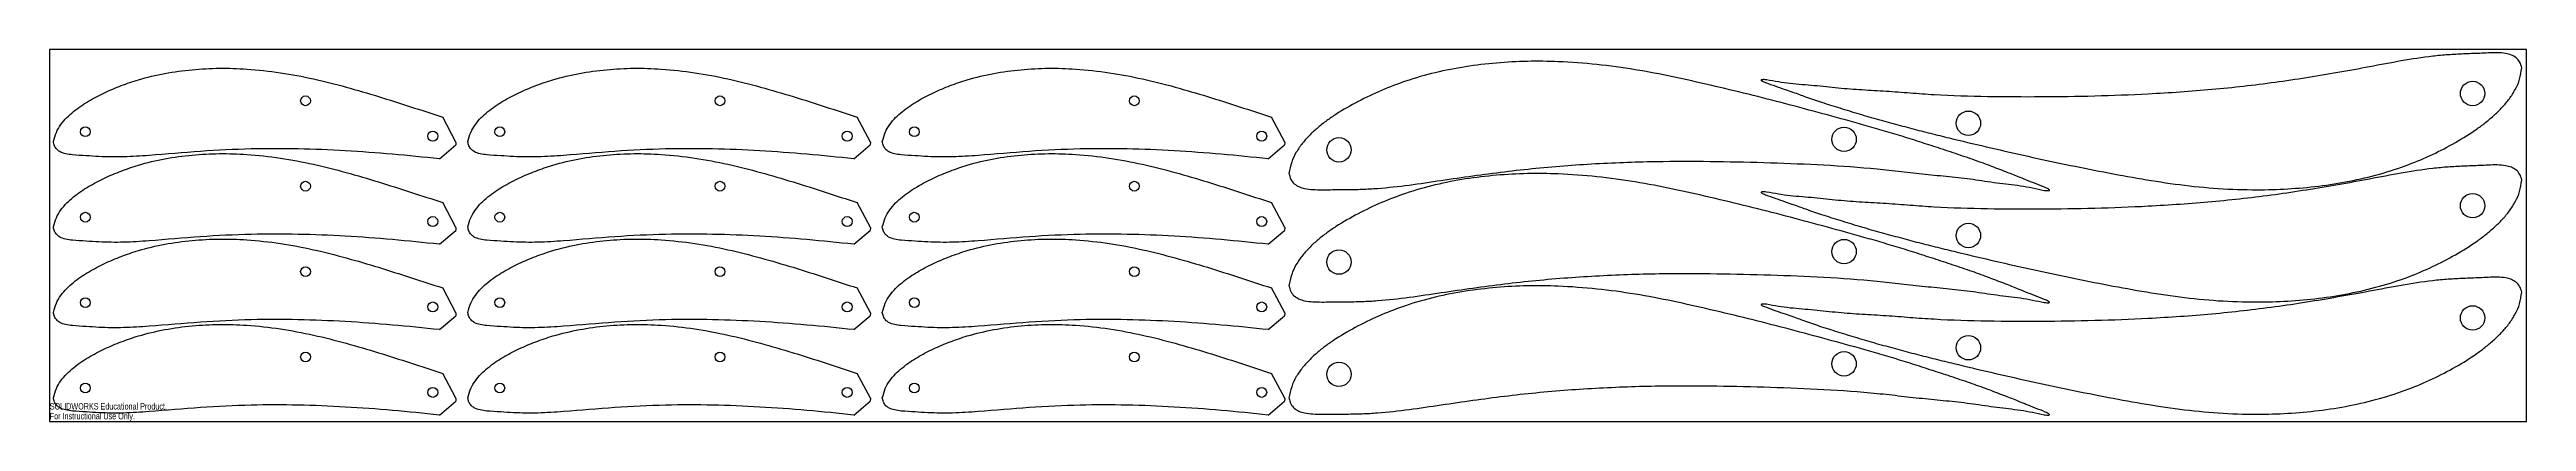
# Model space of a CAD drawing. Header units: millimetres. Extents: x 0 to 1016, y 0 to 152.
import ezdxf

# ---------------------------------------------------------------- set-up
doc = ezdxf.new("R2010")
doc.units = ezdxf.units.MM
doc.styles.add('SLDTEXTSTYLE0', font='TXT', dxfattribs={"width": 0.7})

msp = doc.modelspace()

# ---------------------------------------------------------------- linework, layer by layer
at = {"color": 7, "linetype": 'Continuous', "lineweight": 25}
for p, q in [((-0.1, 152.3), (-0.1, -0.1)), ((1015.9, 152.3), (-0.1, 152.3)), ((1015.9, -0.1), (1015.9, 152.3)), ((166.6, 114.4), (161.2, 124.6)), ((336.6, 114.4), (331.2, 124.6)), ((506.6, 114.4), (501.2, 124.6)), ((159.8, 107.5), (166.5, 113.2)), ((166.6, 114.4), (166.5, 113.2)), ((329.8, 107.5), (336.5, 113.2)), ((336.6, 114.4), (336.5, 113.2)), ((499.8, 107.5), (506.5, 113.2)), ((506.6, 114.4), (506.5, 113.2)), ((166.6, 79.4), (161.2, 89.6)), ((336.6, 79.4), (331.2, 89.6)), ((506.6, 79.4), (501.2, 89.6)), ((159.8, 72.5), (166.5, 78.2)), ((166.6, 79.4), (166.5, 78.2)), ((329.8, 72.5), (336.5, 78.2)), ((336.6, 79.4), (336.5, 78.2)), ((499.8, 72.5), (506.5, 78.2)), ((506.6, 79.4), (506.5, 78.2)), ((166.6, 44.4), (161.2, 54.6)), ((336.6, 44.4), (331.2, 54.6)), ((506.6, 44.4), (501.2, 54.6)), ((159.8, 37.5), (166.5, 43.2)), ((166.6, 44.4), (166.5, 43.2)), ((329.8, 37.5), (336.5, 43.2)), ((336.6, 44.4), (336.5, 43.2)), ((499.8, 37.5), (506.5, 43.2)), ((506.6, 44.4), (506.5, 43.2)), ((166.6, 9.4), (161.2, 19.6)), ((336.6, 9.4), (331.2, 19.6)), ((506.6, 9.4), (501.2, 19.6)), ((159.8, 2.5), (166.5, 8.2)), ((166.6, 9.4), (166.5, 8.2)), ((329.8, 2.5), (336.5, 8.2)), ((336.6, 9.4), (336.5, 8.2)), ((499.8, 2.5), (506.5, 8.2)), ((506.6, 9.4), (506.5, 8.2)), ((-0.1, -0.1), (1015.9, -0.1))]:
    msp.add_line(p, q, dxfattribs=at)
for centre, radius in [((104.9, 131.3), 2), ((274.9, 131.3), 2), ((444.9, 131.3), 2), ((993.8, 134.3), 5), ((787, 122.1), 5), ((14.6, 118.6), 2), ((157.1, 116.8), 2.05), ((184.6, 118.6), 2), ((327.1, 116.8), 2.05), ((354.6, 118.6), 2), ((497.1, 116.8), 2.05), ((528.8, 111.2), 5), ((736, 115.5), 5), ((104.9, 96.3), 2), ((274.9, 96.3), 2), ((444.9, 96.3), 2), ((993.8, 88.3), 5), ((14.6, 83.6), 2), ((157.1, 81.8), 2.05), ((184.6, 83.6), 2), ((327.1, 81.8), 2.05), ((354.6, 83.6), 2), ((497.1, 81.8), 2.05), ((736, 69.5), 5), ((787, 76.1), 5), ((104.9, 61.3), 2), ((274.9, 61.3), 2), ((444.9, 61.3), 2), ((528.8, 65.2), 5), ((14.6, 48.6), 2), ((157.1, 46.8), 2.05), ((184.6, 48.6), 2), ((327.1, 46.8), 2.05), ((354.6, 48.6), 2), ((497.1, 46.8), 2.05), ((993.8, 42.3), 5), ((787, 30.1), 5), ((104.9, 26.3), 2), ((274.9, 26.3), 2), ((444.9, 26.3), 2), ((528.8, 19.2), 5), ((736, 23.5), 5), ((14.6, 13.6), 2), ((157.1, 11.8), 2.05), ((184.6, 13.6), 2), ((327.1, 11.8), 2.05), ((354.6, 13.6), 2), ((497.1, 11.8), 2.05)]:
    msp.add_circle(centre, radius, dxfattribs=at)
for points, knots in [([(1.5, 114.6), (1.9, 115.9), (2.5, 118.4), (4.5, 121.6), (6.9, 124.5), (9.7, 126.9), (12.7, 129.2), (16.9, 131.8), (22.4, 134.7), (29.3, 137.6), (37.5, 140.4), (47.2, 142.7), (58.4, 144.2), (69.6, 144.8), (81.7, 144.4), (94.6, 143), (108.2, 140.4), (121.6, 137), (134.9, 133.1), (148, 128.9), (156.8, 126), (161.2, 124.6)], [0, 0, 0, 0, 0.022447, 0.044038, 0.065499, 0.087067, 0.108647, 0.130233, 0.173479, 0.216689, 0.25985, 0.324576, 0.389424, 0.45436, 0.519209, 0.599397, 0.679532, 0.759614, 0.839759, 0.919935, 1, 1, 1, 1]), ([(171.5, 114.6), (171.9, 115.9), (172.5, 118.4), (174.5, 121.6), (176.9, 124.5), (179.7, 126.9), (182.7, 129.2), (186.9, 131.8), (192.4, 134.7), (199.3, 137.6), (207.5, 140.4), (217.2, 142.7), (228.4, 144.2), (239.6, 144.8), (251.7, 144.4), (264.6, 143), (278.2, 140.4), (291.6, 137), (304.9, 133.1), (318, 128.9), (326.8, 126), (331.2, 124.6)], [0, 0, 0, 0, 0.022447, 0.044038, 0.065499, 0.087067, 0.108647, 0.130233, 0.173479, 0.216689, 0.25985, 0.324576, 0.389424, 0.45436, 0.519209, 0.599397, 0.679532, 0.759614, 0.839759, 0.919935, 1, 1, 1, 1]), ([(341.5, 114.6), (341.9, 115.9), (342.5, 118.4), (344.5, 121.6), (346.9, 124.5), (349.7, 126.9), (352.7, 129.2), (356.9, 131.8), (362.4, 134.7), (369.3, 137.6), (377.5, 140.4), (387.2, 142.7), (398.4, 144.2), (409.6, 144.8), (421.7, 144.4), (434.6, 143), (448.2, 140.4), (461.6, 137), (474.9, 133.1), (488, 128.9), (496.8, 126), (501.2, 124.6)], [0, 0, 0, 0, 0.022447, 0.044038, 0.065499, 0.087067, 0.108647, 0.130233, 0.173479, 0.216689, 0.25985, 0.324576, 0.389424, 0.45436, 0.519209, 0.599397, 0.679532, 0.759614, 0.839759, 0.919935, 1, 1, 1, 1]), ([(818.1, 94.6), (818.4, 94.6), (819, 94.5), (819.7, 94.5), (820, 94.5), (820.2, 94.6), (820.2, 94.6), (820.2, 94.6), (820.2, 94.7), (820.2, 94.7), (820.2, 94.8), (820.1, 94.9), (819.9, 95.1), (819.3, 95.4), (817.5, 96.2), (814.5, 97.3), (810.8, 98.8), (807.6, 100.1), (804.9, 101.2), (801, 102.7), (795.6, 104.8), (788.4, 107.4), (780.7, 110), (772.8, 112.6), (765, 115.1), (757.4, 117.5), (749.8, 119.7), (739.8, 122.6), (727.2, 126), (712.1, 130.1), (696.7, 134), (681.3, 137.7), (665.8, 141.2), (650.3, 144.2), (634.6, 146.3), (619.8, 147.4), (606.1, 147.6), (593.4, 146.9), (580.7, 145.4), (568.3, 143), (556.7, 139.7), (546.2, 135.7), (536.6, 131.1), (529.2, 126.9), (523.8, 123.2), (520.2, 120.4), (516.9, 117.4), (513.8, 114), (511.2, 110.3), (509.2, 106.1), (508.6, 103.1), (508.3, 101.5)], [0, 0, 0, 0, 0.0030565, 0.0050733, 0.0060576, 0.0062236, 0.0063582, 0.0064681, 0.0065896, 0.0067178, 0.0068758, 0.0070745, 0.0080703, 0.0095525, 0.012689, 0.0259197, 0.0378552, 0.0477583, 0.0563045, 0.064169, 0.0846927, 0.1077749, 0.1322509, 0.1568938, 0.1810126, 0.2046697, 0.2279832, 0.2510706, 0.297033, 0.3433953, 0.390229, 0.4372204, 0.4841007, 0.5308595, 0.5776334, 0.6244757, 0.6619819, 0.6995331, 0.7371106, 0.7746363, 0.8120954, 0.8433044, 0.8745414, 0.9058222, 0.9192133, 0.9325888, 0.9459735, 0.9593258, 0.9726265, 0.9860474, 1, 1, 1, 1]), ([(704.2, 139.9), (703.8, 139.9), (703.3, 140), (702.6, 140), (702.2, 139.9), (702.1, 139.9), (702.1, 139.9), (702, 139.8), (702, 139.8), (702, 139.7), (702, 139.7), (702.1, 139.6), (702.4, 139.4), (703, 139.1), (704.8, 138.4), (707.9, 137.3), (711.6, 136), (714.8, 134.9), (717.6, 133.9), (721.5, 132.5), (727, 130.6), (734.4, 128.3), (742.2, 125.9), (750.1, 123.6), (758, 121.5), (765.7, 119.4), (773.4, 117.5), (783.5, 115), (796.2, 112), (811.5, 108.5), (826.9, 105.2), (842.5, 102.1), (858.1, 99.2), (873.7, 96.8), (889.5, 95.2), (904.3, 94.7), (918, 95.1), (930.7, 96.2), (943.3, 98.2), (955.6, 101.1), (967, 104.8), (977.4, 109.2), (986.8, 114.1), (994.1, 118.6), (999.3, 122.5), (1002.8, 125.5), (1006, 128.6), (1009, 132.1), (1011.4, 135.9), (1013.3, 140.1), (1013.7, 143.2), (1014, 144.8)], [0, 0, 0, 0, 0.0030565, 0.0050733, 0.0060576, 0.0062236, 0.0063582, 0.0064681, 0.0065896, 0.0067178, 0.0068758, 0.0070745, 0.0080703, 0.0095525, 0.012689, 0.0259197, 0.0378552, 0.0477583, 0.0563045, 0.064169, 0.0846927, 0.1077749, 0.1322509, 0.1568938, 0.1810126, 0.2046697, 0.2279832, 0.2510706, 0.297033, 0.3433953, 0.390229, 0.4372204, 0.4841007, 0.5308595, 0.5776334, 0.6244757, 0.6619819, 0.6995331, 0.7371106, 0.7746363, 0.8120954, 0.8433044, 0.8745414, 0.9058222, 0.9192133, 0.9325888, 0.9459735, 0.9593258, 0.9726265, 0.9860474, 1, 1, 1, 1]), ([(1014, 144.8), (1013.8, 145.6), (1013.3, 147.2), (1011.7, 149), (1009.7, 150.2), (1007, 150.8), (1003.9, 151.1), (1000.3, 150.9), (995.7, 150.7), (990.2, 150.5), (983.8, 150.2), (975.2, 149.4), (964.5, 147.7), (951.6, 145.2), (934.3, 142.1), (912.8, 138.6), (886.9, 135.7), (862.2, 134), (838.8, 133.1), (816.8, 132.8), (794.9, 132.9), (776.9, 133.4), (763.1, 134.4), (753.2, 135.2), (743.4, 135.7), (733.6, 136.4), (723.8, 137.6), (713.9, 138.2), (707.4, 139.3), (704.2, 139.9)], [0, 0, 0, 0, 0.008269, 0.015478, 0.022624, 0.030246, 0.041269, 0.05283, 0.064163, 0.085303, 0.105425, 0.125674, 0.167182, 0.20933, 0.251247, 0.334261, 0.417342, 0.500666, 0.570628, 0.640516, 0.710427, 0.780331, 0.811711, 0.843096, 0.874485, 0.905861, 0.937243, 0.968634, 1, 1, 1, 1]), ([(159.8, 107.5), (153.4, 108.2), (140.5, 109.5), (121.2, 110.9), (101.9, 111.7), (82.1, 111.7), (61.7, 110.7), (44.3, 109.1), (30.4, 108.2), (21.8, 108.3), (14.8, 108.8), (10.2, 109), (6.6, 109.5), (4.3, 110.2), (2.8, 111.4), (1.8, 112.9), (1.6, 114), (1.5, 114.6)], [0, 0, 0, 0, 0.119865, 0.240041, 0.360159, 0.479927, 0.609025, 0.739687, 0.804625, 0.867585, 0.9, 0.935358, 0.952774, 0.968617, 0.978455, 0.988494, 1, 1, 1, 1]), ([(329.8, 107.5), (323.4, 108.2), (310.5, 109.5), (291.2, 110.9), (271.9, 111.7), (252.1, 111.7), (231.7, 110.7), (214.3, 109.1), (200.4, 108.2), (191.8, 108.3), (184.8, 108.8), (180.2, 109), (176.6, 109.5), (174.3, 110.2), (172.8, 111.4), (171.8, 112.9), (171.6, 114), (171.5, 114.6)], [0, 0, 0, 0, 0.119865, 0.240041, 0.360159, 0.479927, 0.609025, 0.739687, 0.804625, 0.867585, 0.9, 0.935358, 0.952774, 0.968617, 0.978455, 0.988494, 1, 1, 1, 1]), ([(499.8, 107.5), (493.4, 108.2), (480.5, 109.5), (461.2, 110.9), (441.9, 111.7), (422.1, 111.7), (401.7, 110.7), (384.3, 109.1), (370.4, 108.2), (361.8, 108.3), (354.8, 108.8), (350.2, 109), (346.6, 109.5), (344.3, 110.2), (342.8, 111.4), (341.8, 112.9), (341.6, 114), (341.5, 114.6)], [0, 0, 0, 0, 0.119865, 0.240041, 0.360159, 0.479927, 0.609025, 0.739687, 0.804625, 0.867585, 0.9, 0.935358, 0.952774, 0.968617, 0.978455, 0.988494, 1, 1, 1, 1]), ([(1.5, 79.6), (1.9, 80.9), (2.5, 83.4), (4.5, 86.6), (6.9, 89.5), (9.7, 91.9), (12.7, 94.2), (16.9, 96.8), (22.4, 99.7), (29.3, 102.6), (37.5, 105.4), (47.2, 107.7), (58.4, 109.2), (69.6, 109.8), (81.7, 109.4), (94.6, 108), (108.2, 105.4), (121.6, 102), (134.9, 98.1), (148, 93.9), (156.8, 91), (161.2, 89.6)], [0, 0, 0, 0, 0.022447, 0.044038, 0.065499, 0.087067, 0.108647, 0.130233, 0.173479, 0.216689, 0.25985, 0.324576, 0.389424, 0.45436, 0.519209, 0.599397, 0.679532, 0.759614, 0.839759, 0.919935, 1, 1, 1, 1]), ([(171.5, 79.6), (171.9, 80.9), (172.5, 83.4), (174.5, 86.6), (176.9, 89.5), (179.7, 91.9), (182.7, 94.2), (186.9, 96.8), (192.4, 99.7), (199.3, 102.6), (207.5, 105.4), (217.2, 107.7), (228.4, 109.2), (239.6, 109.8), (251.7, 109.4), (264.6, 108), (278.2, 105.4), (291.6, 102), (304.9, 98.1), (318, 93.9), (326.8, 91), (331.2, 89.6)], [0, 0, 0, 0, 0.022447, 0.044038, 0.065499, 0.087067, 0.108647, 0.130233, 0.173479, 0.216689, 0.25985, 0.324576, 0.389424, 0.45436, 0.519209, 0.599397, 0.679532, 0.759614, 0.839759, 0.919935, 1, 1, 1, 1]), ([(341.5, 79.6), (341.9, 80.9), (342.5, 83.4), (344.5, 86.6), (346.9, 89.5), (349.7, 91.9), (352.7, 94.2), (356.9, 96.8), (362.4, 99.7), (369.3, 102.6), (377.5, 105.4), (387.2, 107.7), (398.4, 109.2), (409.6, 109.8), (421.7, 109.4), (434.6, 108), (448.2, 105.4), (461.6, 102), (474.9, 98.1), (488, 93.9), (496.8, 91), (501.2, 89.6)], [0, 0, 0, 0, 0.022447, 0.044038, 0.065499, 0.087067, 0.108647, 0.130233, 0.173479, 0.216689, 0.25985, 0.324576, 0.389424, 0.45436, 0.519209, 0.599397, 0.679532, 0.759614, 0.839759, 0.919935, 1, 1, 1, 1]), ([(508.3, 101.5), (508.5, 100.7), (508.9, 99.1), (510.4, 97.2), (512.4, 96), (515, 95.2), (518.2, 94.9), (521.7, 94.8), (526.3, 94.9), (531.8, 94.9), (538.3, 95), (546.8, 95.5), (557.7, 96.7), (570.7, 98.7), (588, 101.2), (609.6, 103.9), (635.7, 105.8), (660.4, 106.6), (683.8, 106.5), (705.8, 106), (727.7, 105.1), (745.6, 103.9), (759.4, 102.3), (769.2, 101.2), (779.1, 100.3), (788.9, 99.2), (798.6, 97.6), (808.4, 96.7), (814.9, 95.3), (818.1, 94.6)], [0, 0, 0, 0, 0.008269, 0.015478, 0.022624, 0.030246, 0.041269, 0.05283, 0.064163, 0.085303, 0.105425, 0.125674, 0.167182, 0.20933, 0.251247, 0.334261, 0.417342, 0.500666, 0.570628, 0.640516, 0.710427, 0.780331, 0.811711, 0.843096, 0.874485, 0.905861, 0.937243, 0.968634, 1, 1, 1, 1]), ([(1014, 98.8), (1013.8, 99.6), (1013.3, 101.2), (1011.7, 103), (1009.7, 104.2), (1007, 104.8), (1003.9, 105.1), (1000.3, 104.9), (995.7, 104.7), (990.2, 104.5), (983.8, 104.2), (975.2, 103.4), (964.5, 101.7), (951.6, 99.2), (934.3, 96.1), (912.8, 92.6), (886.9, 89.7), (862.2, 88), (838.8, 87.1), (816.8, 86.8), (794.9, 86.9), (776.9, 87.4), (763.1, 88.4), (753.2, 89.2), (743.4, 89.7), (733.6, 90.4), (723.8, 91.6), (713.9, 92.2), (707.4, 93.3), (704.2, 93.9)], [0, 0, 0, 0, 0.008269, 0.015478, 0.022624, 0.030246, 0.041269, 0.05283, 0.064163, 0.085303, 0.105425, 0.125674, 0.167182, 0.20933, 0.251247, 0.334261, 0.417342, 0.500666, 0.570628, 0.640516, 0.710427, 0.780331, 0.811711, 0.843096, 0.874485, 0.905861, 0.937243, 0.968634, 1, 1, 1, 1]), ([(818.1, 48.6), (818.4, 48.6), (819, 48.5), (819.7, 48.5), (820, 48.5), (820.2, 48.6), (820.2, 48.6), (820.2, 48.6), (820.2, 48.7), (820.2, 48.7), (820.2, 48.8), (820.1, 48.9), (819.9, 49.1), (819.3, 49.4), (817.5, 50.2), (814.5, 51.3), (810.8, 52.8), (807.6, 54.1), (804.9, 55.2), (801, 56.7), (795.6, 58.8), (788.4, 61.4), (780.7, 64), (772.8, 66.6), (765, 69.1), (757.4, 71.5), (749.8, 73.7), (739.8, 76.6), (727.2, 80), (712.1, 84.1), (696.7, 88), (681.3, 91.7), (665.8, 95.2), (650.3, 98.2), (634.6, 100.3), (619.8, 101.4), (606.1, 101.6), (593.4, 100.9), (580.7, 99.4), (568.3, 97), (556.7, 93.7), (546.2, 89.7), (536.6, 85.1), (529.2, 80.9), (523.8, 77.2), (520.2, 74.4), (516.9, 71.4), (513.8, 68), (511.2, 64.3), (509.2, 60.1), (508.6, 57.1), (508.3, 55.5)], [0, 0, 0, 0, 0.0030565, 0.0050733, 0.0060576, 0.0062236, 0.0063582, 0.0064681, 0.0065896, 0.0067178, 0.0068758, 0.0070745, 0.0080703, 0.0095525, 0.012689, 0.0259197, 0.0378552, 0.0477583, 0.0563045, 0.064169, 0.0846927, 0.1077749, 0.1322509, 0.1568938, 0.1810126, 0.2046697, 0.2279832, 0.2510706, 0.297033, 0.3433953, 0.390229, 0.4372204, 0.4841007, 0.5308595, 0.5776334, 0.6244757, 0.6619819, 0.6995331, 0.7371106, 0.7746363, 0.8120954, 0.8433044, 0.8745414, 0.9058222, 0.9192133, 0.9325888, 0.9459735, 0.9593258, 0.9726265, 0.9860474, 1, 1, 1, 1]), ([(704.2, 93.9), (703.8, 93.9), (703.3, 94), (702.6, 94), (702.2, 93.9), (702.1, 93.9), (702.1, 93.9), (702, 93.8), (702, 93.8), (702, 93.7), (702, 93.7), (702.1, 93.6), (702.4, 93.4), (703, 93.1), (704.8, 92.4), (707.9, 91.3), (711.6, 90), (714.8, 88.9), (717.6, 87.9), (721.5, 86.5), (727, 84.6), (734.4, 82.3), (742.2, 79.9), (750.1, 77.6), (758, 75.5), (765.7, 73.4), (773.4, 71.5), (783.5, 69), (796.2, 66), (811.5, 62.5), (826.9, 59.2), (842.5, 56.1), (858.1, 53.2), (873.7, 50.8), (889.5, 49.2), (904.3, 48.7), (918, 49.1), (930.7, 50.2), (943.3, 52.2), (955.6, 55.1), (967, 58.8), (977.4, 63.2), (986.8, 68.1), (994.1, 72.6), (999.3, 76.5), (1002.8, 79.5), (1006, 82.6), (1009, 86.1), (1011.4, 89.9), (1013.3, 94.1), (1013.7, 97.2), (1014, 98.8)], [0, 0, 0, 0, 0.0030565, 0.0050733, 0.0060576, 0.0062236, 0.0063582, 0.0064681, 0.0065896, 0.0067178, 0.0068758, 0.0070745, 0.0080703, 0.0095525, 0.012689, 0.0259197, 0.0378552, 0.0477583, 0.0563045, 0.064169, 0.0846927, 0.1077749, 0.1322509, 0.1568938, 0.1810126, 0.2046697, 0.2279832, 0.2510706, 0.297033, 0.3433953, 0.390229, 0.4372204, 0.4841007, 0.5308595, 0.5776334, 0.6244757, 0.6619819, 0.6995331, 0.7371106, 0.7746363, 0.8120954, 0.8433044, 0.8745414, 0.9058222, 0.9192133, 0.9325888, 0.9459735, 0.9593258, 0.9726265, 0.9860474, 1, 1, 1, 1]), ([(159.8, 72.5), (153.4, 73.2), (140.5, 74.5), (121.2, 75.9), (101.9, 76.7), (82.1, 76.7), (61.7, 75.7), (44.3, 74.1), (30.4, 73.2), (21.8, 73.3), (14.8, 73.8), (10.2, 74), (6.6, 74.5), (4.3, 75.2), (2.8, 76.4), (1.8, 77.9), (1.6, 79), (1.5, 79.6)], [0, 0, 0, 0, 0.119865, 0.240041, 0.360159, 0.479927, 0.609025, 0.739687, 0.804625, 0.867585, 0.9, 0.935358, 0.952774, 0.968617, 0.978455, 0.988494, 1, 1, 1, 1]), ([(1.5, 44.6), (1.9, 45.9), (2.5, 48.4), (4.5, 51.6), (6.9, 54.5), (9.7, 56.9), (12.7, 59.2), (16.9, 61.8), (22.4, 64.7), (29.3, 67.6), (37.5, 70.4), (47.2, 72.7), (58.4, 74.2), (69.6, 74.8), (81.7, 74.4), (94.6, 73), (108.2, 70.4), (121.6, 67), (134.9, 63.1), (148, 58.9), (156.8, 56), (161.2, 54.6)], [0, 0, 0, 0, 0.022447, 0.044038, 0.065499, 0.087067, 0.108647, 0.130233, 0.173479, 0.216689, 0.25985, 0.324576, 0.389424, 0.45436, 0.519209, 0.599397, 0.679532, 0.759614, 0.839759, 0.919935, 1, 1, 1, 1]), ([(329.8, 72.5), (323.4, 73.2), (310.5, 74.5), (291.2, 75.9), (271.9, 76.7), (252.1, 76.7), (231.7, 75.7), (214.3, 74.1), (200.4, 73.2), (191.8, 73.3), (184.8, 73.8), (180.2, 74), (176.6, 74.5), (174.3, 75.2), (172.8, 76.4), (171.8, 77.9), (171.6, 79), (171.5, 79.6)], [0, 0, 0, 0, 0.119865, 0.240041, 0.360159, 0.479927, 0.609025, 0.739687, 0.804625, 0.867585, 0.9, 0.935358, 0.952774, 0.968617, 0.978455, 0.988494, 1, 1, 1, 1]), ([(171.5, 44.6), (171.9, 45.9), (172.5, 48.4), (174.5, 51.6), (176.9, 54.5), (179.7, 56.9), (182.7, 59.2), (186.9, 61.8), (192.4, 64.7), (199.3, 67.6), (207.5, 70.4), (217.2, 72.7), (228.4, 74.2), (239.6, 74.8), (251.7, 74.4), (264.6, 73), (278.2, 70.4), (291.6, 67), (304.9, 63.1), (318, 58.9), (326.8, 56), (331.2, 54.6)], [0, 0, 0, 0, 0.022447, 0.044038, 0.065499, 0.087067, 0.108647, 0.130233, 0.173479, 0.216689, 0.25985, 0.324576, 0.389424, 0.45436, 0.519209, 0.599397, 0.679532, 0.759614, 0.839759, 0.919935, 1, 1, 1, 1]), ([(499.8, 72.5), (493.4, 73.2), (480.5, 74.5), (461.2, 75.9), (441.9, 76.7), (422.1, 76.7), (401.7, 75.7), (384.3, 74.1), (370.4, 73.2), (361.8, 73.3), (354.8, 73.8), (350.2, 74), (346.6, 74.5), (344.3, 75.2), (342.8, 76.4), (341.8, 77.9), (341.6, 79), (341.5, 79.6)], [0, 0, 0, 0, 0.119865, 0.240041, 0.360159, 0.479927, 0.609025, 0.739687, 0.804625, 0.867585, 0.9, 0.935358, 0.952774, 0.968617, 0.978455, 0.988494, 1, 1, 1, 1]), ([(341.5, 44.6), (341.9, 45.9), (342.5, 48.4), (344.5, 51.6), (346.9, 54.5), (349.7, 56.9), (352.7, 59.2), (356.9, 61.8), (362.4, 64.7), (369.3, 67.6), (377.5, 70.4), (387.2, 72.7), (398.4, 74.2), (409.6, 74.8), (421.7, 74.4), (434.6, 73), (448.2, 70.4), (461.6, 67), (474.9, 63.1), (488, 58.9), (496.8, 56), (501.2, 54.6)], [0, 0, 0, 0, 0.022447, 0.044038, 0.065499, 0.087067, 0.108647, 0.130233, 0.173479, 0.216689, 0.25985, 0.324576, 0.389424, 0.45436, 0.519209, 0.599397, 0.679532, 0.759614, 0.839759, 0.919935, 1, 1, 1, 1]), ([(508.3, 55.5), (508.5, 54.7), (508.9, 53.1), (510.4, 51.2), (512.4, 50), (515, 49.2), (518.2, 48.9), (521.7, 48.8), (526.3, 48.9), (531.8, 48.9), (538.3, 49), (546.8, 49.5), (557.7, 50.7), (570.7, 52.7), (588, 55.2), (609.6, 57.9), (635.7, 59.8), (660.4, 60.6), (683.8, 60.5), (705.8, 60), (727.7, 59.1), (745.6, 57.9), (759.4, 56.3), (769.2, 55.2), (779.1, 54.3), (788.9, 53.2), (798.6, 51.6), (808.4, 50.7), (814.9, 49.3), (818.1, 48.6)], [0, 0, 0, 0, 0.008269, 0.015478, 0.022624, 0.030246, 0.041269, 0.05283, 0.064163, 0.085303, 0.105425, 0.125674, 0.167182, 0.20933, 0.251247, 0.334261, 0.417342, 0.500666, 0.570628, 0.640516, 0.710427, 0.780331, 0.811711, 0.843096, 0.874485, 0.905861, 0.937243, 0.968634, 1, 1, 1, 1]), ([(818.1, 2.6), (818.4, 2.6), (819, 2.5), (819.7, 2.5), (820, 2.5), (820.2, 2.6), (820.2, 2.6), (820.2, 2.6), (820.2, 2.7), (820.2, 2.7), (820.2, 2.8), (820.1, 2.9), (819.9, 3.1), (819.3, 3.4), (817.5, 4.2), (814.5, 5.3), (810.8, 6.8), (807.6, 8.1), (804.9, 9.2), (801, 10.7), (795.6, 12.8), (788.4, 15.4), (780.7, 18), (772.8, 20.6), (765, 23.1), (757.4, 25.5), (749.8, 27.7), (739.8, 30.6), (727.2, 34), (712.1, 38.1), (696.7, 42), (681.3, 45.7), (665.8, 49.2), (650.3, 52.2), (634.6, 54.3), (619.8, 55.4), (606.1, 55.6), (593.4, 54.9), (580.7, 53.4), (568.3, 51), (556.7, 47.7), (546.2, 43.7), (536.6, 39.1), (529.2, 34.9), (523.8, 31.2), (520.2, 28.4), (516.9, 25.4), (513.8, 22), (511.2, 18.3), (509.2, 14.1), (508.6, 11.1), (508.3, 9.5)], [0, 0, 0, 0, 0.0030565, 0.0050733, 0.0060576, 0.0062236, 0.0063582, 0.0064681, 0.0065896, 0.0067178, 0.0068758, 0.0070745, 0.0080703, 0.0095525, 0.012689, 0.0259197, 0.0378552, 0.0477583, 0.0563045, 0.064169, 0.0846927, 0.1077749, 0.1322509, 0.1568938, 0.1810126, 0.2046697, 0.2279832, 0.2510706, 0.297033, 0.3433953, 0.390229, 0.4372204, 0.4841007, 0.5308595, 0.5776334, 0.6244757, 0.6619819, 0.6995331, 0.7371106, 0.7746363, 0.8120954, 0.8433044, 0.8745414, 0.9058222, 0.9192133, 0.9325888, 0.9459735, 0.9593258, 0.9726265, 0.9860474, 1, 1, 1, 1]), ([(704.2, 47.9), (703.8, 47.9), (703.3, 48), (702.6, 48), (702.2, 47.9), (702.1, 47.9), (702.1, 47.9), (702, 47.8), (702, 47.8), (702, 47.7), (702, 47.7), (702.1, 47.6), (702.4, 47.4), (703, 47.1), (704.8, 46.4), (707.9, 45.3), (711.6, 44), (714.8, 42.9), (717.6, 41.9), (721.5, 40.5), (727, 38.6), (734.4, 36.3), (742.2, 33.9), (750.1, 31.6), (758, 29.5), (765.7, 27.4), (773.4, 25.5), (783.5, 23), (796.2, 20), (811.5, 16.5), (826.9, 13.2), (842.5, 10.1), (858.1, 7.2), (873.7, 4.8), (889.5, 3.2), (904.3, 2.7), (918, 3.1), (930.7, 4.2), (943.3, 6.2), (955.6, 9.1), (967, 12.8), (977.4, 17.2), (986.8, 22.1), (994.1, 26.6), (999.3, 30.5), (1002.8, 33.5), (1006, 36.6), (1009, 40.1), (1011.4, 43.9), (1013.3, 48.1), (1013.7, 51.2), (1014, 52.8)], [0, 0, 0, 0, 0.0030565, 0.0050733, 0.0060576, 0.0062236, 0.0063582, 0.0064681, 0.0065896, 0.0067178, 0.0068758, 0.0070745, 0.0080703, 0.0095525, 0.012689, 0.0259197, 0.0378552, 0.0477583, 0.0563045, 0.064169, 0.0846927, 0.1077749, 0.1322509, 0.1568938, 0.1810126, 0.2046697, 0.2279832, 0.2510706, 0.297033, 0.3433953, 0.390229, 0.4372204, 0.4841007, 0.5308595, 0.5776334, 0.6244757, 0.6619819, 0.6995331, 0.7371106, 0.7746363, 0.8120954, 0.8433044, 0.8745414, 0.9058222, 0.9192133, 0.9325888, 0.9459735, 0.9593258, 0.9726265, 0.9860474, 1, 1, 1, 1]), ([(1014, 52.8), (1013.8, 53.6), (1013.3, 55.2), (1011.7, 57), (1009.7, 58.2), (1007, 58.8), (1003.9, 59.1), (1000.3, 58.9), (995.7, 58.7), (990.2, 58.5), (983.8, 58.2), (975.2, 57.4), (964.5, 55.7), (951.6, 53.2), (934.3, 50.1), (912.8, 46.6), (886.9, 43.7), (862.2, 42), (838.8, 41.1), (816.8, 40.8), (794.9, 40.9), (776.9, 41.4), (763.1, 42.4), (753.2, 43.2), (743.4, 43.7), (733.6, 44.4), (723.8, 45.6), (713.9, 46.2), (707.4, 47.3), (704.2, 47.9)], [0, 0, 0, 0, 0.008269, 0.015478, 0.022624, 0.030246, 0.041269, 0.05283, 0.064163, 0.085303, 0.105425, 0.125674, 0.167182, 0.20933, 0.251247, 0.334261, 0.417342, 0.500666, 0.570628, 0.640516, 0.710427, 0.780331, 0.811711, 0.843096, 0.874485, 0.905861, 0.937243, 0.968634, 1, 1, 1, 1]), ([(159.8, 37.5), (153.4, 38.2), (140.5, 39.5), (121.2, 40.9), (101.9, 41.7), (82.1, 41.7), (61.7, 40.7), (44.3, 39.1), (30.4, 38.2), (21.8, 38.3), (14.8, 38.8), (10.2, 39), (6.6, 39.5), (4.3, 40.2), (2.8, 41.4), (1.8, 42.9), (1.6, 44), (1.5, 44.6)], [0, 0, 0, 0, 0.119865, 0.240041, 0.360159, 0.479927, 0.609025, 0.739687, 0.804625, 0.867585, 0.9, 0.935358, 0.952774, 0.968617, 0.978455, 0.988494, 1, 1, 1, 1]), ([(329.8, 37.5), (323.4, 38.2), (310.5, 39.5), (291.2, 40.9), (271.9, 41.7), (252.1, 41.7), (231.7, 40.7), (214.3, 39.1), (200.4, 38.2), (191.8, 38.3), (184.8, 38.8), (180.2, 39), (176.6, 39.5), (174.3, 40.2), (172.8, 41.4), (171.8, 42.9), (171.6, 44), (171.5, 44.6)], [0, 0, 0, 0, 0.119865, 0.240041, 0.360159, 0.479927, 0.609025, 0.739687, 0.804625, 0.867585, 0.9, 0.935358, 0.952774, 0.968617, 0.978455, 0.988494, 1, 1, 1, 1]), ([(499.8, 37.5), (493.4, 38.2), (480.5, 39.5), (461.2, 40.9), (441.9, 41.7), (422.1, 41.7), (401.7, 40.7), (384.3, 39.1), (370.4, 38.2), (361.8, 38.3), (354.8, 38.8), (350.2, 39), (346.6, 39.5), (344.3, 40.2), (342.8, 41.4), (341.8, 42.9), (341.6, 44), (341.5, 44.6)], [0, 0, 0, 0, 0.119865, 0.240041, 0.360159, 0.479927, 0.609025, 0.739687, 0.804625, 0.867585, 0.9, 0.935358, 0.952774, 0.968617, 0.978455, 0.988494, 1, 1, 1, 1]), ([(1.5, 9.6), (1.9, 10.9), (2.5, 13.4), (4.5, 16.6), (6.9, 19.5), (9.7, 21.9), (12.7, 24.2), (16.9, 26.8), (22.4, 29.7), (29.3, 32.6), (37.5, 35.4), (47.2, 37.7), (58.4, 39.2), (69.6, 39.8), (81.7, 39.4), (94.6, 38), (108.2, 35.4), (121.6, 32), (134.9, 28.1), (148, 23.9), (156.8, 21), (161.2, 19.6)], [0, 0, 0, 0, 0.022447, 0.044038, 0.065499, 0.087067, 0.108647, 0.130233, 0.173479, 0.216689, 0.25985, 0.324576, 0.389424, 0.45436, 0.519209, 0.599397, 0.679532, 0.759614, 0.839759, 0.919935, 1, 1, 1, 1]), ([(171.5, 9.6), (171.9, 10.9), (172.5, 13.4), (174.5, 16.6), (176.9, 19.5), (179.7, 21.9), (182.7, 24.2), (186.9, 26.8), (192.4, 29.7), (199.3, 32.6), (207.5, 35.4), (217.2, 37.7), (228.4, 39.2), (239.6, 39.8), (251.7, 39.4), (264.6, 38), (278.2, 35.4), (291.6, 32), (304.9, 28.1), (318, 23.9), (326.8, 21), (331.2, 19.6)], [0, 0, 0, 0, 0.022447, 0.044038, 0.065499, 0.087067, 0.108647, 0.130233, 0.173479, 0.216689, 0.25985, 0.324576, 0.389424, 0.45436, 0.519209, 0.599397, 0.679532, 0.759614, 0.839759, 0.919935, 1, 1, 1, 1]), ([(341.5, 9.6), (341.9, 10.9), (342.5, 13.4), (344.5, 16.6), (346.9, 19.5), (349.7, 21.9), (352.7, 24.2), (356.9, 26.8), (362.4, 29.7), (369.3, 32.6), (377.5, 35.4), (387.2, 37.7), (398.4, 39.2), (409.6, 39.8), (421.7, 39.4), (434.6, 38), (448.2, 35.4), (461.6, 32), (474.9, 28.1), (488, 23.9), (496.8, 21), (501.2, 19.6)], [0, 0, 0, 0, 0.022447, 0.044038, 0.065499, 0.087067, 0.108647, 0.130233, 0.173479, 0.216689, 0.25985, 0.324576, 0.389424, 0.45436, 0.519209, 0.599397, 0.679532, 0.759614, 0.839759, 0.919935, 1, 1, 1, 1]), ([(508.3, 9.5), (508.5, 8.7), (508.9, 7.1), (510.4, 5.2), (512.4, 4), (515, 3.2), (518.2, 2.9), (521.7, 2.8), (526.3, 2.9), (531.8, 2.9), (538.3, 3), (546.8, 3.5), (557.7, 4.7), (570.7, 6.7), (588, 9.2), (609.6, 11.9), (635.7, 13.8), (660.4, 14.6), (683.8, 14.5), (705.8, 14), (727.7, 13.1), (745.6, 11.9), (759.4, 10.3), (769.2, 9.2), (779.1, 8.3), (788.9, 7.2), (798.6, 5.6), (808.4, 4.7), (814.9, 3.3), (818.1, 2.6)], [0, 0, 0, 0, 0.008269, 0.015478, 0.022624, 0.030246, 0.041269, 0.05283, 0.064163, 0.085303, 0.105425, 0.125674, 0.167182, 0.20933, 0.251247, 0.334261, 0.417342, 0.500666, 0.570628, 0.640516, 0.710427, 0.780331, 0.811711, 0.843096, 0.874485, 0.905861, 0.937243, 0.968634, 1, 1, 1, 1]), ([(159.8, 2.5), (153.4, 3.2), (140.5, 4.5), (121.2, 5.9), (101.9, 6.7), (82.1, 6.7), (61.7, 5.7), (44.3, 4.1), (30.4, 3.2), (21.8, 3.3), (14.8, 3.8), (10.2, 4), (6.6, 4.5), (4.3, 5.2), (2.8, 6.4), (1.8, 7.9), (1.6, 9), (1.5, 9.6)], [0, 0, 0, 0, 0.119865, 0.240041, 0.360159, 0.479927, 0.609025, 0.739687, 0.804625, 0.867585, 0.9, 0.935358, 0.952774, 0.968617, 0.978455, 0.988494, 1, 1, 1, 1]), ([(329.8, 2.5), (323.4, 3.2), (310.5, 4.5), (291.2, 5.9), (271.9, 6.7), (252.1, 6.7), (231.7, 5.7), (214.3, 4.1), (200.4, 3.2), (191.8, 3.3), (184.8, 3.8), (180.2, 4), (176.6, 4.5), (174.3, 5.2), (172.8, 6.4), (171.8, 7.9), (171.6, 9), (171.5, 9.6)], [0, 0, 0, 0, 0.119865, 0.240041, 0.360159, 0.479927, 0.609025, 0.739687, 0.804625, 0.867585, 0.9, 0.935358, 0.952774, 0.968617, 0.978455, 0.988494, 1, 1, 1, 1]), ([(499.8, 2.5), (493.4, 3.2), (480.5, 4.5), (461.2, 5.9), (441.9, 6.7), (422.1, 6.7), (401.7, 5.7), (384.3, 4.1), (370.4, 3.2), (361.8, 3.3), (354.8, 3.8), (350.2, 4), (346.6, 4.5), (344.3, 5.2), (342.8, 6.4), (341.8, 7.9), (341.6, 9), (341.5, 9.6)], [0, 0, 0, 0, 0.119865, 0.240041, 0.360159, 0.479927, 0.609025, 0.739687, 0.804625, 0.867585, 0.9, 0.935358, 0.952774, 0.968617, 0.978455, 0.988494, 1, 1, 1, 1])]:
    msp.add_open_spline(points, degree=3, knots=knots, dxfattribs=at)

# ---------------------------------------------------------------- texts
at = {"color": 7, "linetype": 'Continuous', "char_height": 2.637, "attachment_point": 1, "style": 'SLDTEXTSTYLE0'}
for s, insert in [('SOLIDWORKS Educational Product.', (0, 7.4)), ('For Instructional Use Only.', (0, 3.4))]:
    msp.add_mtext(s, dxfattribs=dict(at, insert=insert))

doc.saveas('drawing.dxf')
